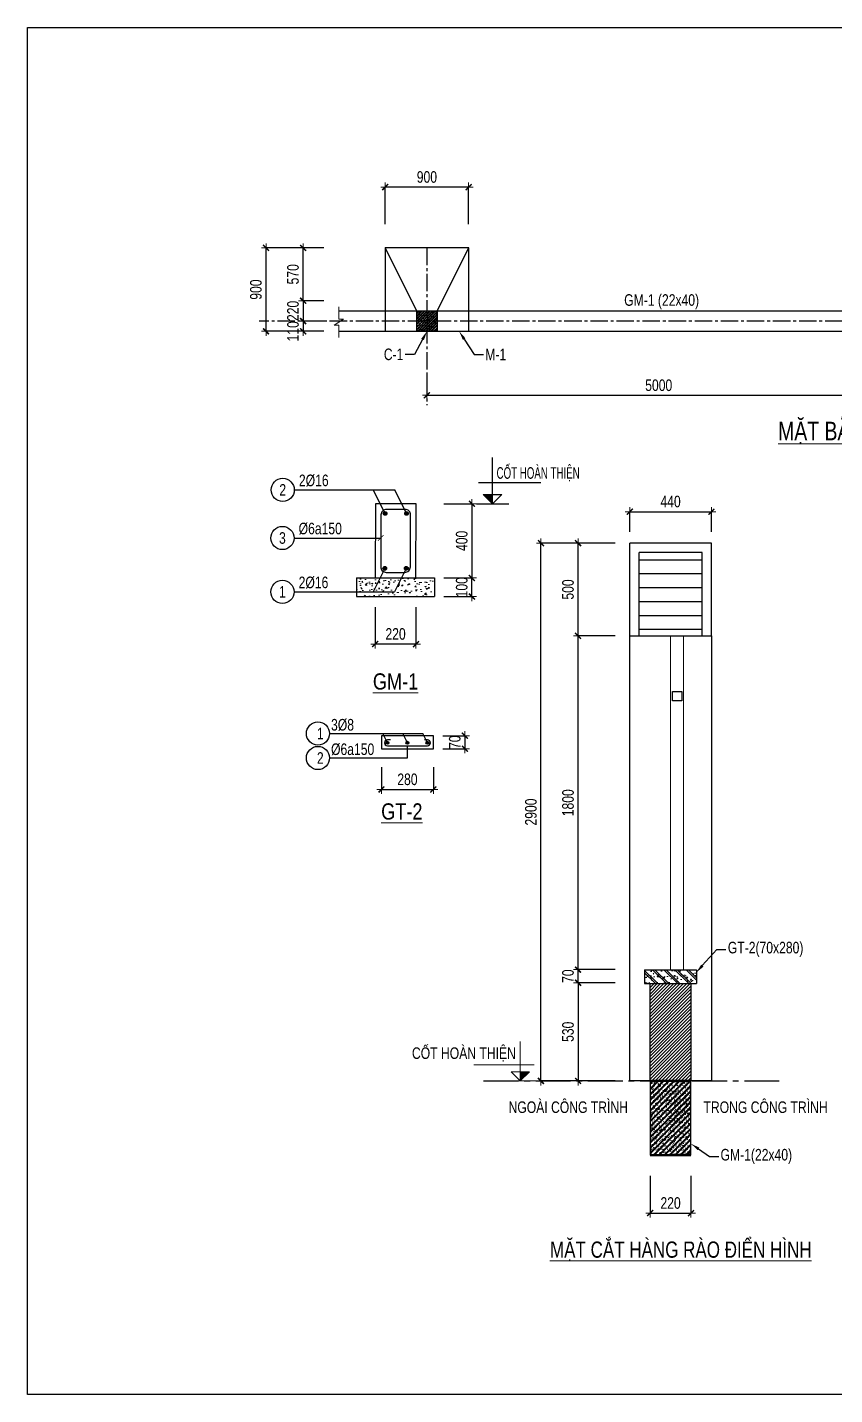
# Model space of a CAD drawing. Header units: millimetres. Extents: x 354914 to 384342, y 22525 to 116384.
# Drawn here: x 354914 to 363620, y 75668 to 90413 of the extents above; entities that cross this region are included whole.
import ezdxf
from ezdxf import colors
from ezdxf.entities.mleader import LeaderData, LeaderLine
from ezdxf.enums import TextEntityAlignment as Align
from ezdxf.math import Vec2, Vec3

# ---------------------------------------------------------------- set-up
doc = ezdxf.new("R2010")
doc.units = ezdxf.units.MM
doc.header["$LTSCALE"] = 250
doc.header["$MEASUREMENT"] = 0
doc.header["$PDMODE"] = 34
doc.header["$PDSIZE"] = 100
doc.linetypes.add('CENTER2', pattern=[1.125, 0.75, -0.125, 0.125, -0.125])
doc.layers.get('0').update_dxf_attribs({"lineweight": 20})
doc.layers.get('DEFPOINTS').update_dxf_attribs({"color": 6, "lineweight": 20})
for name, color, linetype in [('1', 1, 'Continuous'), ('CDC.01.AXIS', 160, 'CENTER2'), ('CDC.09.COLUMN', 4, 'Continuous'), ('CDC_01_AXIS', 160, 'CENTER2'), ('KCS_BORDER', 3, 'Continuous'), ('KCS_CHI', 1, 'Continuous'), ('KCS_DIM', 1, 'Continuous'), ('KCS_HATCH', 201, 'Continuous'), ('KCS_SNODE', 6, 'Continuous'), ('KCS_STEEL', 4, 'Continuous'), ('KCS_TEXT', 2, 'Continuous'), ('KCS_TEXT_TK', 2, 'Continuous')]:
    doc.layers.add(name, color=color, linetype=linetype)
for name, color, linetype, lineweight in [('Cat', 1, 'Continuous', 40), ('CDC.02.DIM', 1, 'Continuous', 18), ('CDC.03.BORDER', 3, 'Continuous', 25), ('CDC.06.TEXT', 2, 'Continuous', 18), ('CDC.10.HATCH', 251, 'Continuous', 9), ('CDC.11.NOTE', 8, 'Continuous', 18), ('ELEV1', 3, 'Continuous', 30), ('Iron_Art', 96, 'Continuous', 20), ('Material', 251, 'Continuous', 5)]:
    doc.layers.add(name, color=color, linetype=linetype, lineweight=lineweight)
doc.styles.add('1', font='arial.ttf', dxfattribs={"width": 0.75})
doc.styles.add('KCS_BIGTEXT', font='arial.ttf', dxfattribs={"width": 0.75})
doc.styles.add('KCS_SMTEXT', font='arial.ttf', dxfattribs={"width": 0.7})
doc.styles.add('SMTEXT', font='arial.ttf', dxfattribs={"width": 0.75})
doc.dimstyles.new('50X1', dxfattribs={"dimscale": 50, "dimtxt": 2.5, "dimasz": 0.008, "dimexe": 0, "dimexo": 0, "dimgap": 0.9, "dimtad": 1, "dimdec": 0, "dimzin": 13, "dimdsep": 46, "dimtxsty": '1', "dimblk1": 'CHEO', "dimblk2": 'CHEO', "dimsah": 1, "dimcen": 0, "dimclrd": 256, "dimclre": 256, "dimclrt": 3, "dimadec": 0, "dimazin": 0, "dimtfac": 1, "dimtdec": 0, "dimtix": 1, "dimtmove": 2, "dimatfit": 3, "dimldrblk": 'CHEO', "dimfxl": 8, "dimfxlon": 1, "dimtolj": 1, "dimtzin": 13, "dimarcsym": 0})
doc.dimstyles.new('50X2', dxfattribs={"dimscale": 50, "dimtxt": 2.5, "dimasz": 0.008, "dimexe": 0, "dimexo": 0, "dimgap": 0.9, "dimtad": 1, "dimdec": 0, "dimlfac": 0.5, "dimzin": 13, "dimdsep": 46, "dimtxsty": '1', "dimblk1": 'CHEO', "dimblk2": 'CHEO', "dimsah": 1, "dimcen": 0, "dimclrd": 256, "dimclre": 256, "dimclrt": 3, "dimadec": 0, "dimazin": 0, "dimtfac": 1, "dimtdec": 0, "dimtix": 1, "dimtmove": 2, "dimatfit": 3, "dimldrblk": 'CHEO', "dimfxl": 8, "dimfxlon": 1, "dimtolj": 1, "dimtzin": 13, "dimarcsym": 0})

# ---------------------------------------------------------------- blocks, each defined once
blk = doc.blocks.new('CHEO')
at = {"layer": 'CDC.02.DIM'}
for points in [[(-121, 0), (121, 0)], [(0, 121), (0, -121)]]:
    blk.add_lwpolyline(points, dxfattribs=at)
at = {"layer": 'CDC.02.DIM', "const_width": 40}
blk.add_lwpolyline([(80, 80), (-80, -81)], dxfattribs=at)
blk = doc.blocks.new('*D8')
at = {"layer": 'CDC.02.DIM', "lineweight": -2, "ltscale": 2, "transparency": 16777216}
for p, q in [((358111, 88035), (357888, 88035)), ((357888, 87466), (357888, 88035)), ((358111, 87465), (357888, 87465))]:
    blk.add_line(p, q, dxfattribs=at)
at = {"layer": 'DEFPOINTS', "color": 0, "ltscale": 2, "transparency": 16777216}
for p in [(357888, 88035), (358111, 88035), (358111, 87465)]:
    blk.add_point(p, dxfattribs=at)
at = {"layer": 'CDC.02.DIM', "lineweight": -2, "ltscale": 2, "transparency": 16777216, "xscale": 0.4, "yscale": 0.4, "zscale": 0.4}
for p, rotation in [((357888, 88035), 90), ((357888, 87465), 270)]:
    blk.add_blockref('CHEO', p, dxfattribs=dict(at, rotation=rotation))
at = {"layer": 'CDC.02.DIM', "color": 3, "ltscale": 2, "transparency": 16777216, "insert": (357779, 87750), "char_height": 125, "attachment_point": 5, "rotation": 90, "style": '1'}
blk.add_mtext('\\A1;570', dxfattribs=at)
blk = doc.blocks.new('*D9')
at = {"layer": 'CDC.02.DIM', "lineweight": -2, "ltscale": 2, "transparency": 16777216}
for p, q in [((357888, 87466), (357888, 87466)), ((358111, 87465), (357888, 87465)), ((357888, 87465), (357888, 87245)), ((358111, 87245), (357888, 87245)), ((357888, 87245), (357888, 87244))]:
    blk.add_line(p, q, dxfattribs=at)
at = {"layer": 'DEFPOINTS', "color": 0, "ltscale": 2, "transparency": 16777216}
for p in [(358111, 87465), (357888, 87245), (358111, 87245)]:
    blk.add_point(p, dxfattribs=at)
at = {"layer": 'CDC.02.DIM', "lineweight": -2, "ltscale": 2, "transparency": 16777216, "xscale": 0.4, "yscale": 0.4, "zscale": 0.4}
for p, rotation in [((357888, 87465), 270), ((357888, 87245), 90)]:
    blk.add_blockref('CHEO', p, dxfattribs=dict(at, rotation=rotation))
at = {"layer": 'CDC.02.DIM', "color": 3, "ltscale": 2, "transparency": 16777216, "insert": (357779, 87355), "char_height": 125, "attachment_point": 5, "rotation": 90, "style": '1'}
blk.add_mtext('\\A1;220', dxfattribs=at)
blk = doc.blocks.new('*D10')
at = {"layer": 'CDC.02.DIM', "lineweight": -2, "ltscale": 2, "transparency": 16777216}
for p, q in [((357888, 88035), (357488, 88035)), ((357488, 87136), (357488, 88035)), ((357888, 87135), (357488, 87135))]:
    blk.add_line(p, q, dxfattribs=at)
at = {"layer": 'DEFPOINTS', "color": 0, "ltscale": 2, "transparency": 16777216}
for p in [(357488, 88035), (358111, 88035), (358111, 87135)]:
    blk.add_point(p, dxfattribs=at)
at = {"layer": 'CDC.02.DIM', "lineweight": -2, "ltscale": 2, "transparency": 16777216, "xscale": 0.4, "yscale": 0.4, "zscale": 0.4}
for p, rotation in [((357488, 88035), 90), ((357488, 87135), 270)]:
    blk.add_blockref('CHEO', p, dxfattribs=dict(at, rotation=rotation))
at = {"layer": 'CDC.02.DIM', "color": 3, "ltscale": 2, "transparency": 16777216, "insert": (357379, 87585), "char_height": 125, "attachment_point": 5, "rotation": 90, "style": '1'}
blk.add_mtext('\\A1;900', dxfattribs=at)
blk = doc.blocks.new('*D11')
at = {"layer": 'CDC.02.DIM', "lineweight": -2, "ltscale": 2, "transparency": 16777216}
for p, q in [((358111, 87245), (357888, 87245)), ((357888, 87245), (357888, 87136)), ((358111, 87135), (357888, 87135))]:
    blk.add_line(p, q, dxfattribs=at)
at = {"layer": 'DEFPOINTS', "color": 0, "ltscale": 2, "transparency": 16777216}
for p in [(358111, 87245), (357888, 87135), (358111, 87135)]:
    blk.add_point(p, dxfattribs=at)
at = {"layer": 'CDC.02.DIM', "lineweight": -2, "ltscale": 2, "transparency": 16777216, "xscale": 0.4, "yscale": 0.4, "zscale": 0.4}
for p, rotation in [((357888, 87245), 90), ((357888, 87135), 270)]:
    blk.add_blockref('CHEO', p, dxfattribs=dict(at, rotation=rotation))
at = {"layer": 'CDC.02.DIM', "color": 3, "ltscale": 2, "transparency": 16777216, "insert": (357779, 87135), "char_height": 125, "attachment_point": 5, "rotation": 90, "style": '1'}
blk.add_mtext('\\A1;110', dxfattribs=at)
blk = doc.blocks.new('*D12')
at = {"layer": 'CDC.02.DIM', "lineweight": -2, "ltscale": 2, "transparency": 16777216}
for p, q in [((358773, 88290), (358773, 88690)), ((359673, 88690), (358774, 88690)), ((359673, 88290), (359673, 88690))]:
    blk.add_line(p, q, dxfattribs=at)
at = {"layer": 'DEFPOINTS', "color": 0, "ltscale": 2, "transparency": 16777216}
for p in [(358773, 88690), (358773, 88035), (359673, 88035)]:
    blk.add_point(p, dxfattribs=at)
at = {"layer": 'CDC.02.DIM', "lineweight": -2, "ltscale": 2, "transparency": 16777216, "xscale": 0.4, "yscale": 0.4, "zscale": 0.4, "rotation": 180}
blk.add_blockref('CHEO', (358773, 88690), dxfattribs=at)
at = {"layer": 'CDC.02.DIM', "lineweight": -2, "ltscale": 2, "transparency": 16777216, "xscale": 0.4, "yscale": 0.4, "zscale": 0.4}
blk.add_blockref('CHEO', (359673, 88690), dxfattribs=at)
at = {"layer": 'CDC.02.DIM', "color": 3, "ltscale": 2, "transparency": 16777216, "insert": (359223, 88799), "char_height": 125, "attachment_point": 5, "style": '1'}
blk.add_mtext('\\A1;900', dxfattribs=at)
blk = doc.blocks.new('*D14')
at = {"layer": 'CDC.02.DIM', "lineweight": -2, "ltscale": 2, "transparency": 16777216}
for p, q in [((359223, 86692), (359223, 86445)), ((364223, 86692), (364223, 86445)), ((359224, 86445), (364223, 86445))]:
    blk.add_line(p, q, dxfattribs=at)
at = {"layer": 'DEFPOINTS', "color": 0, "ltscale": 2, "transparency": 16777216}
for p in [(359223, 86692), (364223, 86692), (364223, 86445)]:
    blk.add_point(p, dxfattribs=at)
at = {"layer": 'CDC.02.DIM', "lineweight": -2, "ltscale": 2, "transparency": 16777216, "xscale": 0.4, "yscale": 0.4, "zscale": 0.4, "rotation": 180}
blk.add_blockref('CHEO', (359223, 86445), dxfattribs=at)
at = {"layer": 'CDC.02.DIM', "lineweight": -2, "ltscale": 2, "transparency": 16777216, "xscale": 0.4, "yscale": 0.4, "zscale": 0.4}
blk.add_blockref('CHEO', (364223, 86445), dxfattribs=at)
at = {"layer": 'CDC.02.DIM', "color": 3, "ltscale": 2, "transparency": 16777216, "insert": (361723, 86553), "char_height": 125, "attachment_point": 5, "style": '1'}
blk.add_mtext('\\A1;5000', dxfattribs=at)
blk = doc.blocks.new('*D32')
at = {"layer": 'CDC.02.DIM', "lineweight": -2, "ltscale": 2, "transparency": 16777216}
for p, q in [((358665, 84162), (358665, 83762)), ((359105, 84162), (359105, 83762)), ((359104, 83762), (358665, 83762))]:
    blk.add_line(p, q, dxfattribs=at)
at = {"layer": 'DEFPOINTS', "color": 0, "ltscale": 2, "transparency": 16777216}
for p in [(358665, 84162), (359105, 84162), (358665, 83762)]:
    blk.add_point(p, dxfattribs=at)
at = {"layer": 'CDC.02.DIM', "lineweight": -2, "ltscale": 2, "transparency": 16777216, "xscale": 0.4, "yscale": 0.4, "zscale": 0.4, "rotation": 180}
blk.add_blockref('CHEO', (358665, 83762), dxfattribs=at)
at = {"layer": 'CDC.02.DIM', "lineweight": -2, "ltscale": 2, "transparency": 16777216, "xscale": 0.4, "yscale": 0.4, "zscale": 0.4}
blk.add_blockref('CHEO', (359105, 83762), dxfattribs=at)
at = {"layer": 'CDC.02.DIM', "color": 3, "ltscale": 2, "transparency": 16777216, "insert": (358885, 83871), "char_height": 125, "attachment_point": 5, "style": '1'}
blk.add_mtext('\\A1;220', dxfattribs=at)
blk = doc.blocks.new('*D33')
at = {"layer": 'CDC.02.DIM', "lineweight": -2, "ltscale": 2, "transparency": 16777216}
for p, q in [((359405, 85275), (359708, 85275)), ((359708, 85274), (359708, 84475)), ((359405, 84475), (359708, 84475))]:
    blk.add_line(p, q, dxfattribs=at)
at = {"layer": 'DEFPOINTS', "color": 0, "ltscale": 2, "transparency": 16777216}
for p in [(359405, 85275), (359405, 84475), (359708, 84475)]:
    blk.add_point(p, dxfattribs=at)
at = {"layer": 'CDC.02.DIM', "lineweight": -2, "ltscale": 2, "transparency": 16777216, "xscale": 0.4, "yscale": 0.4, "zscale": 0.4}
for p, rotation in [((359708, 85275), 90), ((359708, 84475), 270)]:
    blk.add_blockref('CHEO', p, dxfattribs=dict(at, rotation=rotation))
at = {"layer": 'CDC.02.DIM', "color": 3, "ltscale": 2, "transparency": 16777216, "insert": (359599, 84875), "char_height": 125, "attachment_point": 5, "rotation": 90, "style": '1'}
blk.add_mtext('\\A1;400', dxfattribs=at)
blk = doc.blocks.new('KCS_SNODE')
at = {"layer": 'KCS_SNODE'}
blk.add_hatch(color=256, dxfattribs=at).paths.add_polyline_path([(-10, 0, 1), (10, 0, 1)])
blk.add_circle((0, 0), 10, dxfattribs=at)
blk = doc.blocks.new('COS_CD')
at = {"layer": 'KCS_HATCH'}
blk.add_hatch(color=256, dxfattribs=at).paths.add_polyline_path([(37.5, 50), (87.5, 0), (87.5, 50)])
at = {"layer": 'KCS_CHI'}
for p, q in [((0, 0), (175, 0)), ((37.5, 50), (137.5, 50)), ((87.5, 0), (37.5, 50)), ((87.5, 0), (87.5, 50)), ((87.5, 0), (137.5, 50))]:
    blk.add_line(p, q, dxfattribs=at)
blk = doc.blocks.new('*D34')
at = {"layer": 'CDC.02.DIM', "lineweight": -2, "ltscale": 2, "transparency": 16777216}
for p, q in [((359405, 84475), (359708, 84475)), ((359708, 84475), (359708, 84476)), ((359708, 84275), (359708, 84475)), ((359405, 84275), (359708, 84275)), ((359708, 84275), (359708, 84274))]:
    blk.add_line(p, q, dxfattribs=at)
at = {"layer": 'DEFPOINTS', "color": 0, "ltscale": 2, "transparency": 16777216}
for p in [(359405, 84475), (359708, 84475), (359405, 84275)]:
    blk.add_point(p, dxfattribs=at)
at = {"layer": 'CDC.02.DIM', "lineweight": -2, "ltscale": 2, "transparency": 16777216, "xscale": 0.4, "yscale": 0.4, "zscale": 0.4}
for p, rotation in [((359708, 84475), 270), ((359708, 84275), 90)]:
    blk.add_blockref('CHEO', p, dxfattribs=dict(at, rotation=rotation))
at = {"layer": 'CDC.02.DIM', "color": 3, "ltscale": 2, "transparency": 16777216, "insert": (359599, 84375), "char_height": 125, "attachment_point": 5, "rotation": 90, "style": '1'}
blk.add_mtext('\\A1;100', dxfattribs=at)
blk = doc.blocks.new('_ArchTick')
at = {"color": 0, "linetype": 'ByBlock', "const_width": 0.15}
blk.add_lwpolyline([(-0.5, -0.5), (0.5, 0.5)], dxfattribs=at)
blk = doc.blocks.new('*D35')
at = {"layer": 'CDC.02.DIM', "lineweight": -2, "ltscale": 2, "transparency": 16777216}
for p, q in [((361631, 78026), (361631, 77626)), ((362071, 78026), (362071, 77626)), ((361631, 77626), (362070, 77626))]:
    blk.add_line(p, q, dxfattribs=at)
at = {"layer": 'DEFPOINTS', "color": 0, "ltscale": 2, "transparency": 16777216}
for p in [(361631, 78417, 0), (362071, 78417), (362071, 77626)]:
    blk.add_point(p, dxfattribs=at)
at = {"layer": 'CDC.02.DIM', "lineweight": -2, "ltscale": 2, "transparency": 16777216, "xscale": 0.4, "yscale": 0.4, "zscale": 0.4, "rotation": 180}
blk.add_blockref('CHEO', (361631, 77626), dxfattribs=at)
at = {"layer": 'CDC.02.DIM', "lineweight": -2, "ltscale": 2, "transparency": 16777216, "xscale": 0.4, "yscale": 0.4, "zscale": 0.4}
blk.add_blockref('CHEO', (362071, 77626), dxfattribs=at)
at = {"layer": 'CDC.02.DIM', "color": 3, "ltscale": 2, "transparency": 16777216, "insert": (361851, 77734), "char_height": 125, "attachment_point": 5, "style": '1'}
blk.add_mtext('\\A1;220', dxfattribs=at)
blk = doc.blocks.new('*D36')
at = {"layer": 'CDC.02.DIM', "lineweight": -2, "ltscale": 2, "transparency": 16777216}
for p, q in [((361253, 84851), (360853, 84851)), ((360853, 83851), (360853, 84850)), ((361253, 83851), (360853, 83851))]:
    blk.add_line(p, q, dxfattribs=at)
at = {"layer": 'DEFPOINTS', "color": 0, "ltscale": 2, "transparency": 16777216}
for p in [(360853, 84851), (361531, 84851), (361531, 83851)]:
    blk.add_point(p, dxfattribs=at)
at = {"layer": 'CDC.02.DIM', "lineweight": -2, "ltscale": 2, "transparency": 16777216, "xscale": 0.4, "yscale": 0.4, "zscale": 0.4}
for p, rotation in [((360853, 84851), 90), ((360853, 83851), 270)]:
    blk.add_blockref('CHEO', p, dxfattribs=dict(at, rotation=rotation))
at = {"layer": 'CDC.02.DIM', "color": 3, "ltscale": 2, "transparency": 16777216, "insert": (360745, 84351), "char_height": 125, "attachment_point": 5, "rotation": 90, "style": '1'}
blk.add_mtext('\\A1;500', dxfattribs=at)
blk = doc.blocks.new('A$C34e92065')
at = {"layer": 'CDC.10.HATCH'}
blk.add_hatch(color=256, dxfattribs=at).paths.add_polyline_path([(-75, 100), (-175, 0), (-175, 100)])
at = {"layer": 'CDC.02.DIM'}
for points in [[(-175, 100), (-175, 0), (-275, 100), (-75, 100), (-175, 0), (-175, 425)], [(-25, 175), (-675, 175)], [(0, 0), (-350, 0)]]:
    blk.add_lwpolyline(points, dxfattribs=at)
blk = doc.blocks.new('*D37')
at = {"layer": 'CDC.02.DIM', "lineweight": -2, "ltscale": 2, "transparency": 16777216}
for p, q in [((361253, 80110), (360853, 80110)), ((360853, 80110), (360853, 79051)), ((361253, 79051), (360853, 79051))]:
    blk.add_line(p, q, dxfattribs=at)
at = {"layer": 'DEFPOINTS', "color": 0, "ltscale": 2, "transparency": 16777216}
for p in [(361569, 80110, 0), (360853, 79051), (361440, 79051)]:
    blk.add_point(p, dxfattribs=at)
at = {"layer": 'CDC.02.DIM', "lineweight": -2, "ltscale": 2, "transparency": 16777216, "xscale": 0.4, "yscale": 0.4, "zscale": 0.4}
for p, rotation in [((360853, 80110), 90), ((360853, 79051), 270)]:
    blk.add_blockref('CHEO', p, dxfattribs=dict(at, rotation=rotation))
at = {"layer": 'CDC.02.DIM', "color": 3, "ltscale": 2, "transparency": 16777216, "insert": (360745, 79581), "char_height": 125, "attachment_point": 5, "rotation": 90, "style": '1'}
blk.add_mtext('\\A1;530', dxfattribs=at)
blk = doc.blocks.new('*D38')
at = {"layer": 'CDC.02.DIM', "lineweight": -2, "ltscale": 2, "transparency": 16777216}
for p, q in [((360853, 84851), (360453, 84851)), ((360453, 79051), (360453, 84850)), ((360853, 79051), (360453, 79051))]:
    blk.add_line(p, q, dxfattribs=at)
at = {"layer": 'DEFPOINTS', "color": 0, "ltscale": 2, "transparency": 16777216}
for p in [(360453, 84851), (361440, 84851), (361440, 79051)]:
    blk.add_point(p, dxfattribs=at)
at = {"layer": 'CDC.02.DIM', "lineweight": -2, "ltscale": 2, "transparency": 16777216, "xscale": 0.4, "yscale": 0.4, "zscale": 0.4}
for p, rotation in [((360453, 84851), 90), ((360453, 79051), 270)]:
    blk.add_blockref('CHEO', p, dxfattribs=dict(at, rotation=rotation))
at = {"layer": 'CDC.02.DIM', "color": 3, "ltscale": 2, "transparency": 16777216, "insert": (360345, 81951), "char_height": 125, "attachment_point": 5, "rotation": 90, "style": '1'}
blk.add_mtext('\\A1;2900', dxfattribs=at)
blk = doc.blocks.new('*D39')
at = {"layer": 'CDC.02.DIM', "lineweight": -2, "ltscale": 2, "transparency": 16777216}
for p, q in [((361411, 84971), (361411, 85190)), ((361411, 85190), (362290, 85190)), ((362291, 84971), (362291, 85190))]:
    blk.add_line(p, q, dxfattribs=at)
at = {"layer": 'DEFPOINTS', "color": 0, "ltscale": 2, "transparency": 16777216}
for p in [(362291, 85190), (361411, 84971), (362291, 84971)]:
    blk.add_point(p, dxfattribs=at)
at = {"layer": 'CDC.02.DIM', "lineweight": -2, "ltscale": 2, "transparency": 16777216, "xscale": 0.4, "yscale": 0.4, "zscale": 0.4, "rotation": 180}
blk.add_blockref('CHEO', (361411, 85190), dxfattribs=at)
at = {"layer": 'CDC.02.DIM', "lineweight": -2, "ltscale": 2, "transparency": 16777216, "xscale": 0.4, "yscale": 0.4, "zscale": 0.4}
blk.add_blockref('CHEO', (362291, 85190), dxfattribs=at)
at = {"layer": 'CDC.02.DIM', "color": 3, "ltscale": 2, "transparency": 16777216, "insert": (361851, 85299), "char_height": 125, "attachment_point": 5, "style": '1'}
blk.add_mtext('\\A1;440', dxfattribs=at)
blk = doc.blocks.new('*D40')
at = {"layer": 'CDC.02.DIM', "lineweight": -2, "transparency": 16777216}
for p, q in [((361253, 80251), (360853, 80251)), ((360853, 80251), (360853, 80251)), ((360853, 80110), (360853, 80251)), ((361253, 80110), (360853, 80110)), ((360853, 80110), (360853, 80110))]:
    blk.add_line(p, q, dxfattribs=at)
at = {"layer": 'DEFPOINTS', "color": 0, "transparency": 16777216}
for p in [(360853, 80251), (361571, 80251), (361569, 80110, 0)]:
    blk.add_point(p, dxfattribs=at)
at = {"layer": 'CDC.02.DIM', "lineweight": -2, "transparency": 16777216, "xscale": 0.4, "yscale": 0.4, "zscale": 0.4}
for p, rotation in [((360853, 80251), 270), ((360853, 80110), 90)]:
    blk.add_blockref('CHEO', p, dxfattribs=dict(at, rotation=rotation))
at = {"layer": 'CDC.02.DIM', "color": 3, "transparency": 16777216, "insert": (360745, 80181), "char_height": 125, "attachment_point": 5, "rotation": 90, "style": '1'}
blk.add_mtext('\\A1;70', dxfattribs=at)
blk = doc.blocks.new('*D41')
at = {"layer": 'CDC.02.DIM', "lineweight": -2, "transparency": 16777216}
for p, q in [((361253, 83851), (360853, 83851)), ((360853, 80251), (360853, 83850)), ((361253, 80251), (360853, 80251))]:
    blk.add_line(p, q, dxfattribs=at)
at = {"layer": 'DEFPOINTS', "color": 0, "transparency": 16777216}
for p in [(360853, 83851), (361411, 83851), (361571, 80251)]:
    blk.add_point(p, dxfattribs=at)
at = {"layer": 'CDC.02.DIM', "lineweight": -2, "transparency": 16777216, "xscale": 0.4, "yscale": 0.4, "zscale": 0.4}
for p, rotation in [((360853, 83851), 90), ((360853, 80251), 270)]:
    blk.add_blockref('CHEO', p, dxfattribs=dict(at, rotation=rotation))
at = {"layer": 'CDC.02.DIM', "color": 3, "transparency": 16777216, "insert": (360745, 82051), "char_height": 125, "attachment_point": 5, "rotation": 90, "style": '1'}
blk.add_mtext('\\A1;1800', dxfattribs=at)
blk = doc.blocks.new('*D42')
at = {"layer": 'CDC.02.DIM', "lineweight": -2, "ltscale": 2, "transparency": 16777216}
for p, q in [((358733, 82434), (358733, 82194)), ((359293, 82434), (359293, 82194)), ((358734, 82194), (359293, 82194))]:
    blk.add_line(p, q, dxfattribs=at)
at = {"layer": 'DEFPOINTS', "color": 0, "ltscale": 2, "transparency": 16777216}
for p in [(358733, 82434), (359293, 82434), (359293, 82194)]:
    blk.add_point(p, dxfattribs=at)
at = {"layer": 'CDC.02.DIM', "lineweight": -2, "ltscale": 2, "transparency": 16777216, "xscale": 0.4, "yscale": 0.4, "zscale": 0.4, "rotation": 180}
blk.add_blockref('CHEO', (358733, 82194), dxfattribs=at)
at = {"layer": 'CDC.02.DIM', "lineweight": -2, "ltscale": 2, "transparency": 16777216, "xscale": 0.4, "yscale": 0.4, "zscale": 0.4}
blk.add_blockref('CHEO', (359293, 82194), dxfattribs=at)
at = {"layer": 'CDC.02.DIM', "color": 3, "ltscale": 2, "transparency": 16777216, "insert": (359013, 82303), "char_height": 125, "attachment_point": 5, "style": '1'}
blk.add_mtext('\\A1;280', dxfattribs=at)
blk = doc.blocks.new('*D43')
at = {"layer": 'CDC.02.DIM', "lineweight": -2, "ltscale": 2, "transparency": 16777216}
for p, q in [((359393, 82774), (359633, 82774)), ((359633, 82774), (359633, 82775)), ((359633, 82774), (359633, 82634)), ((359393, 82634), (359633, 82634)), ((359633, 82633), (359633, 82633))]:
    blk.add_line(p, q, dxfattribs=at)
at = {"layer": 'DEFPOINTS', "color": 0, "ltscale": 2, "transparency": 16777216}
for p in [(359393, 82774), (359393, 82634), (359633, 82634)]:
    blk.add_point(p, dxfattribs=at)
at = {"layer": 'CDC.02.DIM', "lineweight": -2, "ltscale": 2, "transparency": 16777216, "xscale": 0.4, "yscale": 0.4, "zscale": 0.4}
for p, rotation in [((359633, 82774), 270), ((359633, 82634), 90)]:
    blk.add_blockref('CHEO', p, dxfattribs=dict(at, rotation=rotation))
at = {"layer": 'CDC.02.DIM', "color": 3, "ltscale": 2, "transparency": 16777216, "insert": (359524, 82704), "char_height": 125, "attachment_point": 5, "rotation": 90, "style": '1'}
blk.add_mtext('\\A1;70', dxfattribs=at)

msp = doc.modelspace()

# ---------------------------------------------------------------- hatches: boundary and pattern name
at = {"layer": 'CDC.03.BORDER', "ltscale": 2}
h = msp.add_hatch(dxfattribs=at)
h.set_pattern_fill('ANSI31', color=256, scale=1200, angle=315, style=0)
h.set_pattern_definition([(0, (-733695.24, 2429921.52), (4e-14, 150), [])])
h.paths.add_polyline_path([(362190.7, 83905.6), (362190.7, 84805.6), (361510.7, 84805.6), (361510.7, 83905.6)])
at = {"layer": 'CDC.10.HATCH', "ltscale": 2}
h = msp.add_hatch(dxfattribs=at)
h.set_pattern_fill('BT-01', color=256, scale=4.8, style=0, pattern_type=2)
h.set_pattern_definition([(50, (-137920.133, -1067950.63), (34.42848876, -3.0121025), [3.6, -39.6]), (355, (-137920.133, -1067950.63), (-6.660064, 36.1052224), [2.88, -31.68]), (100.4514, (-137917.264, -1067950.88), (27.7684503, 33.093098), [3.0595291, -33.6548214]), (46.1842, (-137920.133, -1067941.03), (51.2275703, -7.9449127), [5.4, -59.4]), (96.6356, (-137915.864, -1067941.69), (44.8638099, 46.7576578), [4.5892938, -50.482224]), (351.1842, (-137920.133, -1067941.03), (44.8637734, 46.7576928), [4.32, -47.52]), (21, (-137915.333, -1067943.43), (28.6515385, -19.32570675), [3.6, -39.6]), (326, (-137915.333, -1067943.43), (11.6791359, 34.8072022), [2.88, -31.68]), (71.4514, (-137912.945, -1067945.04), (40.3306862, 15.4814638), [3.0595291, -33.6548214]), (37.5, (-137920.133, -1067950.629), (0.58367306, 15.97890498), [0, -31.296, 0, -32.16, 0, -31.8]), (7.5, (-137920.133, -1067950.629), (12.6273378, 18.93176217), [0, -18.336, 0, -30.576, 0, -12.12]), (327.5, (-137930.837, -1067950.629), (25.62347694, -1.08263384), [0, -12, 0, -37.44, 0, -49.68]), (317.5, (-137935.637, -1067950.629), (27.99293613, 4.80503915), [0, -15.6, 0, -24.864, 0, -35.28]), (45, (-137920.133, -1067950.629), (-14.42497834, 14.42497834), []), (45, (-137920.133, -1067944.749), (-14.42497834, 14.42497834), [])])
h.paths.add_polyline_path([(359333.4, 87355.2), (359333.4, 87135.2), (359113.4, 87135.2), (359113.4, 87355.2)])
h = msp.add_hatch(dxfattribs=at)
h.set_pattern_fill('BTLOT', color=256, scale=20, style=0, pattern_type=2)
h.set_pattern_definition([(50, (79910.7, 177036.6), (143.452037, -12.550427), [15, -165]), (355, (79910.7, 177036.6), (-27.75027, 150.43843), [12, -132]), (100.451444, (79922.65, 177035.56), (115.70177, 137.888), [12.74804, -140.22842]), (46.1842, (79910.7, 177076.6), (213.44827, -33.10386), [22.5, -247.5]), (96.635635, (79928.49, 177073.85), (186.93239, 194.82372), [19.12207, -210.34275]), (351.18416, (79910.7, 177076.6), (186.93239, 194.82372), [18, -198]), (21, (79930.7, 177066.6), (119.38141, -80.52378), [15, -165]), (326, (79930.7, 177066.6), (48.66307, 145.03001), [12, -132]), (71.451445, (79940.65, 177059.9), (168.044475, 64.50623), [12.74804, -140.22842]), (37.5, (79910.7, 177036.604), (2.431971, 66.578771), [0, -130.4, 0, -134, 0, -132.5]), (7.5, (79910.7, 177036.604), (52.613907, 78.882342), [0, -76.4, 0, -127.4, 0, -50.5]), (327.5, (79866.1, 177036.604), (106.764487, -4.510974), [0, -50, 0, -156, 0, -207]), (317.5, (79846.1, 177036.6), (116.637234, 20.020996), [0, -65, 0, -103.6, 0, -147])])
h.paths.add_polyline_path([(359304.7, 84275), (359304.7, 84475), (358464.7, 84475), (358464.7, 84275)])
h = msp.add_hatch(dxfattribs=at)
h.set_pattern_fill('BT-01', color=256, scale=9.6, style=0, pattern_type=2)
h.set_pattern_definition([(50, (-647506.844, -2236853.2), (68.8569775, -6.024205), [7.2, -79.2]), (355, (-647506.844, -2236853.2), (-13.320128, 72.2104448), [5.76, -63.36]), (100.4514, (-647501.106, -2236853.7), (55.5369006, 66.186196), [6.1190582, -67.3096428]), (46.1842, (-647506.84, -2236834), (102.4551407, -15.8898254), [10.8, -118.8]), (96.6356, (-647498.31, -2236835.32), (89.7276197, 93.5153156), [9.1785876, -100.964448]), (351.1842, (-647506.84, -2236834), (89.7275467, 93.5153857), [8.64, -95.04]), (21, (-647497.244, -2236838.8), (57.303077, -38.6514135), [7.2, -79.2]), (326, (-647497.244, -2236838.8), (23.3582719, 69.6144043), [5.76, -63.36]), (71.4514, (-647492.47, -2236842.02), (80.6613723, 30.9629277), [6.1190582, -67.3096428]), (37.5, (-647506.844, -2236853.198), (1.1673461, 31.95780997), [0, -62.592, 0, -64.32, 0, -63.6]), (7.5, (-647506.844, -2236853.198), (25.2546756, 37.86352434), [0, -36.672, 0, -61.152, 0, -24.24]), (327.5, (-647528.252, -2236853.198), (51.24695387, -2.16526769), [0, -24, 0, -74.88, 0, -99.36]), (317.5, (-647537.85, -2236853.2), (55.98587226, 9.6100783), [0, -31.2, 0, -49.728, 0, -70.56]), (45, (-647506.844, -2236853.198), (-28.8499567, 28.8499567), []), (45, (-647506.844, -2236841.438), (-28.8499567, 28.8499567), [])])
h.paths.add_polyline_path([(361630.7, 78250.7), (362070.7, 78250.7), (362070.7, 79050.7), (361630.7, 79050.7)])
at = {"layer": 'Material', "ltscale": 122}
h = msp.add_hatch(dxfattribs=at)
h.set_pattern_fill('PHUONG-02', color=256, scale=20, style=0)
h.set_pattern_definition([(50, (220226, -77516.12), (143.452037, -12.55043), [15, -165]), (355, (220226, -77516.12), (-27.75027, 150.43843), [12, -132]), (100.4514, (220237.96, -77517.16), (115.70188, 137.88791), [12.74804, -140.22842]), (46.1842, (220226, -77476.12), (213.44821, -33.1038), [22.5, -247.5]), (96.6356, (220243.79, -77478.88), (186.93254, 194.82357), [19.12206, -210.3426]), (351.1842, (220226, -77476.12), (186.9324, 194.82372), [18, -198]), (21, (220246, -77486.12), (119.38141, -80.52378), [15, -165]), (226, (220246, -77486.12), (134.37642, -73.10796), [12, -132]), (71.4514, (220255.95, -77492.83), (168.04453, 64.5061), [12.74804, -140.22842]), (67.5, (220226, -77516.12), (-31.183237, 58.874892), [0, -130.4, 0, -134, 0, -132.5]), (4.5, (220226, -77516.12), (56.670185, 76.020638), [0, -76.4, 0, -127.4, 0, -50.5]), (327.5, (220181.4, -77516.12), (106.764487, -4.510974), [0, -50, 0, -156, 0, -207]), (317.5, (220161.4, -77516.12), (116.637234, 20.020996), [0, -65, 0, -103.6, 0, -147]), (315, (220226, -77516.12), (60.104076, 60.104076), []), (315, (220226, -77491.62), (60.104076, 60.104076), [])])
h.paths.add_polyline_path([(362130.7, 80250.7), (361570.7, 80250.7), (361570.7, 80100.7), (362130.7, 80100.7)])
at = {"layer": 'Material'}
h = msp.add_hatch(dxfattribs=at)
h.set_pattern_fill('ANSI31', color=256, scale=200, style=0)
h.set_pattern_definition([(45, (-814656.916, 2430466.558), (-17.67766953, 17.67766953), [])])
h.paths.add_polyline_path([(362070.7, 80100.7), (361630.7, 80100.7), (361630.7, 79050.7), (362070.7, 79050.7)])

# ---------------------------------------------------------------- linework, layer by layer
at = {"layer": '1'}
msp.add_lwpolyline([(354913.8, 90413.1), (380197, 90413.1), (380197, 75667.8), (354913.8, 75667.8)], close=True, dxfattribs=at)
at = {"layer": 'Cat', "linetype": 'Continuous', "lineweight": 50, "ltscale": 2}
for p, q in [((361630.7, 79050.7), (362070.7, 79050.7, 0)), ((361630.7, 78250.7), (362070.7, 78250.7, 0))]:
    msp.add_line(p, q, dxfattribs=at)
at = {"layer": 'CDC.01.AXIS', "ltscale": 2}
msp.add_line((359835, 79050.7), (363045.2, 79050.7), dxfattribs=at)
at = {"layer": 'CDC.03.BORDER', "ltscale": 2}
for p, q in [((359113.4, 87355.2), (358773.4, 88035.2)), ((359333.4, 87355.2), (359673.4, 88035.2)), ((358273.1, 87355.2), (364113.4, 87355.2)), ((358273.1, 87135.2), (364113.4, 87135.2)), ((362290.7, 84850.7), (361410.7, 84850.7)), ((361410.7, 83850.7), (361410.7, 84850.7)), ((362290.7, 83850.7), (362290.7, 84850.7)), ((362190.7, 84750.7), (361510.7, 84750.7)), ((361510.7, 83850.7), (361510.7, 84750.7)), ((362190.7, 83850.7), (362190.7, 84750.7)), ((361570.7, 80250.7, 0), (361570.7, 80100.7, 0)), ((361570.7, 80250.7, 0), (362130.7, 80250.7, 0)), ((362130.7, 80250.7, 0), (362130.7, 80100.7, 0)), ((361570.7, 80100.7, 0), (362130.7, 80100.7, 0)), ((361630.7, 79050.7), (361630.7, 78250.7)), ((362070.7, 78250.7, 0), (362070.7, 79050.7, 0))]:
    msp.add_line(p, q, dxfattribs=at)
msp.add_lwpolyline([(358773.4, 87135.2), (359673.4, 87135.2), (359673.4, 88035.2), (358773.4, 88035.2)], close=True, dxfattribs=at)
at = {"layer": 'CDC.03.BORDER', "ltscale": 2, "elevation": 0}
msp.add_lwpolyline([(361630.7, 80100.7), (362070.7, 80100.7), (362070.7, 79050.7), (361630.7, 79050.7)], close=True, dxfattribs=at)
at = {"layer": 'CDC.09.COLUMN', "ltscale": 2}
msp.add_lwpolyline([(359113.4, 87355.2), (359333.4, 87355.2), (359333.4, 87135.2), (359113.4, 87135.2)], close=True, dxfattribs=at)
at = {"layer": 'CDC.10.HATCH', "ltscale": 2}
for p, q in [((361850.7, 80250.7, 0), (361850.7, 83850.7, 0)), ((361990.7, 80250.7, 0), (361990.7, 83850.7, 0))]:
    msp.add_line(p, q, dxfattribs=at)
at = {"layer": 'CDC.11.NOTE', "ltscale": 2}
msp.add_lwpolyline([(358273.1, 87398.7), (358273.1, 87266.9), (358322.5, 87266.9), (358223.6, 87201), (358273.1, 87201), (358273.1, 87069.3)], dxfattribs=at)
at = {"layer": 'CDC_01_AXIS'}
for p, q in [((359223.4, 88035.2), (359223.4, 86339.1)), ((372423.8, 87245.2), (357415.4, 87245.2))]:
    msp.add_line(p, q, dxfattribs=at)
at = {"layer": 'ELEV1'}
msp.add_lwpolyline([(361410.7, 83850.7), (362290.7, 83850.7), (362290.7, 79050.7), (361410.7, 79050.7)], close=True, dxfattribs=at)
at = {"layer": 'ELEV1', "elevation": 0}
msp.add_lwpolyline([(361970.7, 83150.7), (361870.7, 83150.7), (361870.7, 83250.7), (361970.7, 83250.7)], close=True, dxfattribs=at)
at = {"layer": 'Iron_Art'}
msp.add_line((361850.7, 83850.7, 0), (361990.7, 83850.7, 0), dxfattribs=at)
at = {"layer": 'KCS_BORDER', "ltscale": 2}
for p, q in [((358464.7, 84475), (359304.7, 84475)), ((358464.7, 84475), (358464.7, 84275)), ((359304.7, 84475), (359304.7, 84275)), ((358464.7, 84275), (359304.7, 84275))]:
    msp.add_line(p, q, dxfattribs=at)
msp.add_lwpolyline([(358667.8, 85274.9), (358664.7, 84475), (359104.7, 84475), (359107.8, 85274.9)], close=True, dxfattribs=at)
at = {"layer": 'KCS_BORDER'}
msp.add_lwpolyline([(358733.2, 82633.7), (359293.2, 82633.7), (359293.2, 82773.7), (358733.2, 82773.7), (358733.2, 82633.7)], dxfattribs=at)
at = {"layer": 'KCS_CHI', "ltscale": 2}
for p, q in [((359931.2, 85274.9), (359931.2, 85774.9)), ((357792.8, 85424.9), (358876.8, 85424.9)), ((358771.8, 85170.9), (358644.8, 85424.9)), ((359003.8, 85170.9), (358876.8, 85424.9)), ((359781.2, 85504.9), (360451.2, 85504.9)), ((357789.7, 84906.1), (358724.7, 84906.1)), ((358768.7, 84579), (358641.7, 84325)), ((359000.7, 84579), (358873.7, 84325)), ((357789.7, 84325), (358873.7, 84325))]:
    msp.add_line(p, q, dxfattribs=at)
at = {"layer": 'KCS_CHI'}
for p, q in [((358173.2, 82797.7), (359179.2, 82797.7)), ((358797.2, 82697.7), (358747.2, 82797.7)), ((359013.2, 82697.7), (358963.2, 82797.7)), ((359229.2, 82697.7), (359179.2, 82797.7)), ((359013.2, 82533.7), (359013.2, 82665.7)), ((358173.2, 82533.7), (359013.2, 82533.7))]:
    msp.add_line(p, q, dxfattribs=at)
at = {"layer": 'KCS_STEEL', "ltscale": 2}
msp.add_lwpolyline([(358727.8, 85154.9), (358724.7, 84595, 0.4142136), (358784.7, 84535), (358984.7, 84535, 0.4142136), (359044.7, 84595), (359047.8, 85154.9, 0.4142136), (358987.8, 85214.9), (358787.8, 85214.9, 0.4142136), (358727.8, 85154.9)], format="xyb", dxfattribs=at)
at = {"layer": 'KCS_STEEL'}
msp.add_lwpolyline([(358829.2, 82729.7), (358797.2, 82729.7, 1), (358797.2, 82665.7), (359229.2, 82665.7, 1), (359229.2, 82729.7), (359197.2, 82729.7)], format="xyb", dxfattribs=at)
at = {"layer": 'KCS_TEXT_TK', "color": 1, "ltscale": 2}
for centre in [(357667.8, 85424.9), (357664.7, 84906.1), (357664.7, 84325), (358048.2, 82797.7), (358048.2, 82533.7)]:
    msp.add_circle(centre, 125, dxfattribs=at)

# ---------------------------------------------------------------- block references
at = {"layer": 'CDC.03.BORDER', "ltscale": 2}
msp.add_blockref('A$C34e92065', (360405, 79050.7), dxfattribs=at)
at = {"layer": 'KCS_CHI', "ltscale": 2, "xscale": 2, "yscale": 2, "zscale": 2}
msp.add_blockref('COS_CD', (359756.2, 85274.9), dxfattribs=at)
at = {"layer": 'KCS_DIM', "ltscale": 2, "xscale": 60, "yscale": 60, "zscale": 60, "rotation": 180}
msp.add_blockref('_ArchTick', (358725.7, 84907.1), dxfattribs=at)
at = {"layer": 'KCS_STEEL', "ltscale": 2, "xscale": 2, "yscale": 2, "zscale": 2}
for p in [(358771.8, 85170.9), (359003.8, 85170.9), (358768.7, 84579), (359000.7, 84579)]:
    msp.add_blockref('KCS_SNODE', p, dxfattribs=at)
at = {"layer": 'KCS_STEEL', "xscale": 1.6, "yscale": 1.6, "zscale": 1.6}
for p in [(358797.2, 82697.7), (359013.2, 82697.7), (359229.2, 82697.7)]:
    msp.add_blockref('KCS_SNODE', p, dxfattribs=at)

# ---------------------------------------------------------------- texts
at = {"layer": 'CDC.06.TEXT', "ltscale": 2, "style": 'SMTEXT', "width": 0.75}
for s, p in [('GM-1 (22x40)', (361350.6, 87410.1)), ('NGOÀI CÔNG TRÌNH', (360103.5, 78705.3)), ('TRONG CÔNG TRÌNH', (362206.1, 78705.3, 0))]:
    msp.add_text(s, height=125, dxfattribs=at).set_placement(p)
for s, height, p in [('%%UMẶT BẰNG MÓNG HÀNG RÀO ĐIỂN HÌNH', 200, (365065.1, 85960.2)), ('%%UMẶT CẮT HÀNG RÀO ĐIỂN HÌNH', 175, (361961.2, 77144.4))]:
    msp.add_text(s, height=height, dxfattribs=at).set_placement(p, align=Align.CENTER)
at = {"layer": 'CDC.06.TEXT', "color": 4, "ltscale": 2, "style": 'KCS_BIGTEXT', "width": 0.8}
for s, p in [('%%UGM-1', (358884.7, 83271.5)), ('%%UGT-2', (358952.6, 81869.6))]:
    msp.add_text(s, height=175, dxfattribs=at).set_placement(p, align=Align.CENTER)
at = {"layer": 'CDC.06.TEXT', "ltscale": 2, "style": 'SMTEXT', "width": 0.75}
msp.add_text('CỐT HOÀN THIỆN', height=125, dxfattribs=at).set_placement((360182.3, 79288.2), align=Align.RIGHT)
at = {"layer": 'KCS_TEXT', "ltscale": 2, "style": 'KCS_SMTEXT', "width": 0.6}
msp.add_text('CỐT HOÀN THIỆN', height=125, dxfattribs=at).set_placement((360870.7, 85544.9), align=Align.RIGHT)
at = {"layer": 'KCS_TEXT', "ltscale": 2, "style": 'KCS_SMTEXT', "width": 0.75}
for s, p in [('2%%C16', (357842.8, 85464.9)), ('%%C6a150', (357839.7, 84946.1)), ('2%%C16', (357839.7, 84365)), ('3%%c8', (358189.2, 82829.7)), ('%%c6a150', (358189.2, 82565.7))]:
    msp.add_text(s, height=125, dxfattribs=at).set_placement(p)
at = {"layer": 'KCS_TEXT_TK', "ltscale": 2, "style": 'KCS_SMTEXT', "width": 0.75}
for s, p in [('2', (357667.8, 85424.9)), ('3', (357664.7, 84906.1)), ('1', (357664.7, 84325)), ('1', (358073.2, 82797.7)), ('2', (358073.2, 82533.7))]:
    msp.add_text(s, height=125, dxfattribs=at).set_placement(p, align=Align.MIDDLE_CENTER)

# ---------------------------------------------------------------- dimensions: what is measured, and where the dimension line sits
at = {"layer": 'CDC.02.DIM', "ltscale": 2}
for base, p1, p2, dimstyle, picture, middle in [((358773.4, 88689.8), (359673.4, 88035.2), (358773.4, 88035.2), '50X1', '*D12', (359223.4, 88798.6)), ((364223.4, 86444.6), (359223.4, 86691.6), (364223.4, 86691.6), '50X1', '*D14', (361723.4, 86553.5)), ((362290.7, 85189.9), (361410.7, 84971.5), (362290.7, 84971.5), '50X2', '*D39', (361850.7, 85298.7)), ((358664.7, 83762.2), (359104.7, 84162.2), (358664.7, 84162.2), '50X2', '*D32', (358884.7, 83871.1)), ((362070.7, 77625.7, 0), (361630.7, 78417.1), (362070.7, 78417.1, 0), '50X2', '*D35', (361850.7, 77734.5, 0))]:
    dim = msp.add_linear_dim(base=base, p1=p1, p2=p2, dimstyle=dimstyle, dxfattribs=at)
    dim.commit()
    dim.dimension.update_dxf_attribs({"geometry": picture, "text_midpoint": middle})
for base, p1, p2, angle, dimstyle, picture, middle in [((357487.9, 88035.2), (358110.7, 87135.2), (358110.7, 88035.2), 270, '50X1', '*D10', (357379.1, 87585.2)), ((357887.9, 88035.2), (358110.7, 87465.2), (358110.7, 88035.2), 270, '50X1', '*D8', (357779.1, 87750.2)), ((357887.9, 87245.2), (358110.7, 87465.2), (358110.7, 87245.2), 270, '50X1', '*D9', (357779.1, 87355.2)), ((359707.8, 84475), (359404.7, 85274.9), (359404.7, 84475), 90, '50X2', '*D33', (359599, 84874.9)), ((360453.4, 84850.7), (361440.1, 79050.7), (361440.1, 84850.7), 90, '50X2', '*D38', (360344.6, 81950.7)), ((360853.4, 84850.7), (361530.7, 83850.7), (361530.7, 84850.7), 90, '50X2', '*D36', (360744.6, 84350.7)), ((359707.8, 84475), (359404.7, 84275), (359404.7, 84475), 90, '50X2', '*D34', (359599, 84375)), ((360853.4, 79050.7), (361568.8, 80110.5, 0), (361440.1, 79050.7), 90, '50X2', '*D37', (360744.6, 79580.6))]:
    dim = msp.add_linear_dim(base=base, p1=p1, p2=p2, angle=angle, dimstyle=dimstyle, dxfattribs=at)
    dim.commit()
    dim.dimension.update_dxf_attribs({"geometry": picture, "text_midpoint": middle})
dim = msp.add_linear_dim(base=(357887.9, 87135.2), p1=(358110.7, 87245.2), p2=(358110.7, 87135.2), angle=90, dimstyle='50X1', dxfattribs=at)
dim.commit()
dim.dimension.update_dxf_attribs({"geometry": '*D11', "text_midpoint": (357779.1, 87135.2), "dimtype": 128})
at = {"layer": 'CDC.02.DIM'}
for base, p1, p2, picture, middle in [((360853.4, 83850.7), (361570.7, 80250.7), (361410.7, 83850.7), '*D41', (360744.6, 82050.7)), ((360853.4, 80250.7), (361568.8, 80110.5, 0), (361570.7, 80250.7), '*D40', (360744.6, 80180.6))]:
    dim = msp.add_linear_dim(base=base, p1=p1, p2=p2, angle=90, dimstyle='50X2', dxfattribs=at)
    dim.commit()
    dim.dimension.update_dxf_attribs({"geometry": picture, "text_midpoint": middle})
at = {"layer": 'CDC.02.DIM', "ltscale": 2}
for p1, p2, distance, picture, middle in [((359393.2, 82773.7), (359393.2, 82633.7), 240, '*D43', (359524.4, 82703.7)), ((358733.2, 82433.7), (359293.2, 82433.7), -240, '*D42', (359013.2, 82302.5))]:
    dim = msp.add_aligned_dim(p1=p1, p2=p2, distance=distance, dimstyle='50X2', dxfattribs=at)
    dim.commit()
    dim.dimension.update_dxf_attribs({"geometry": picture, "text_midpoint": middle})

# ---------------------------------------------------------------- leaders
at = {"layer": 'CDC.03.BORDER', "ltscale": 2}
ml = msp.add_multileader_mtext('Standard', dxfattribs=at)
ml.set_content('C-1', color=2, style='SMTEXT')
ml.set_leader_properties(color=8)
ml.build(insert=Vec2(0, 0))
ml.multileader.update_dxf_attribs({"text_left_attachment_type": 2, "text_right_attachment_type": 2, "dogleg_length": 0.1, "arrow_head_size": 100, "scale": 1000})
ctx = ml.context
ctx.base_point, ctx.scale, ctx.char_height, ctx.arrow_head_size, ctx.landing_gap_size, ctx.plane_origin = Vec3(358769.1, 86884.8), 1000, 125, 100, 20, Vec3(358856.2, 87951.4)
ctx.left_attachment, ctx.right_attachment, ctx.text_align_type = 2, 2, 2
notes = []
notes.append((ctx, [(1, (1, 1, 0), (359089.6, 86884.8), (-1, 0), 100, [(0, [(359223.4, 87135.2)], 0, [])])]))
ctx.mtext.insert, ctx.mtext.alignment, ctx.mtext.flow_direction = Vec3(358969.6, 86949.4), 3, 5
ml = msp.add_multileader_mtext('Standard', dxfattribs=at)
ml.set_content('M-1', color=2, style='SMTEXT')
ml.set_leader_properties(color=8)
ml.build(insert=Vec2(0, 0))
ml.multileader.update_dxf_attribs({"text_left_attachment_type": 2, "text_right_attachment_type": 2, "dogleg_length": 0.1, "arrow_head_size": 100, "scale": 1000})
ctx = ml.context
ctx.base_point, ctx.scale, ctx.char_height, ctx.arrow_head_size, ctx.landing_gap_size, ctx.plane_origin = Vec3(359832.5, 86884.8), 1000, 125, 100, 20, Vec3(359848, 87923.4)
ctx.left_attachment, ctx.right_attachment = 2, 2
notes.append((ctx, [(0, (1, 1, 0), (359732.5, 86884.8), (1, 0), 100, [(0, [(359570.9, 87135.2)], 0, [])])]))
ctx.mtext.insert, ctx.mtext.flow_direction = Vec3(359852.5, 86947.6), 5
ml = msp.add_multileader_mtext('Standard', dxfattribs=at)
ml.set_content('GT-2(70x280)', color=2, style='SMTEXT')
ml.set_leader_properties(color=8)
ml.build(insert=Vec2(0, 0))
ml.multileader.update_dxf_attribs({"text_left_attachment_type": 2, "text_right_attachment_type": 2, "dogleg_length": 0.1, "arrow_head_size": 100, "scale": 1000})
ctx = ml.context
ctx.base_point, ctx.scale, ctx.char_height, ctx.arrow_head_size, ctx.landing_gap_size, ctx.plane_origin = Vec3(362448.4, 80469.7), 1000, 125, 100, 20, Vec3(362713.9, 79431.1)
ctx.left_attachment, ctx.right_attachment = 2, 2
notes.append((ctx, [(0, (1, 1, 0), (362348.4, 80469.7), (1, 0), 100, [(0, [(362126.9, 80219.3)], 0, [])])]))
ctx.mtext.insert, ctx.mtext.flow_direction = Vec3(362468.4, 80551.6), 5
ml = msp.add_multileader_mtext('Standard', dxfattribs=at)
ml.set_content('GM-1(22x40)', color=2, style='SMTEXT')
ml.set_leader_properties(color=8)
ml.build(insert=Vec2(0, 0))
ml.multileader.update_dxf_attribs({"text_left_attachment_type": 2, "text_right_attachment_type": 2, "dogleg_length": 0.1, "arrow_head_size": 100, "scale": 1000})
ctx = ml.context
ctx.base_point, ctx.scale, ctx.char_height, ctx.arrow_head_size, ctx.landing_gap_size, ctx.plane_origin = Vec3(362369.9, 78236, 0), 1000, 125, 100, 20, Vec3(362597.7, 77347.4, 0)
ctx.left_attachment, ctx.right_attachment = 2, 2
notes.append((ctx, [(0, (1, 1, 0), (362269.9, 78236, 0), (1, 0), 100, [(0, [(362070.7, 78374.4, 0)], 0, [])])]))
ctx.mtext.insert, ctx.mtext.flow_direction = Vec3(362389.9, 78317.9, 0), 5
for ctx, leaders in notes:
    for number, flags, end, landing, length, lines in leaders:
        leader = LeaderData()
        leader.index, (leader.has_last_leader_line, leader.has_dogleg_vector, leader.attachment_direction) = number, flags
        leader.last_leader_point, leader.dogleg_vector, leader.dogleg_length = Vec3(end), Vec3(landing), length
        for number, points, colour, breaks in lines:
            line = LeaderLine()
            line.index, line.vertices, line.color, line.breaks = number, Vec3.list(points), colors.encode_raw_color(colour), breaks
            leader.lines.append(line)
        ctx.leaders.append(leader)

doc.saveas('drawing.dxf')
